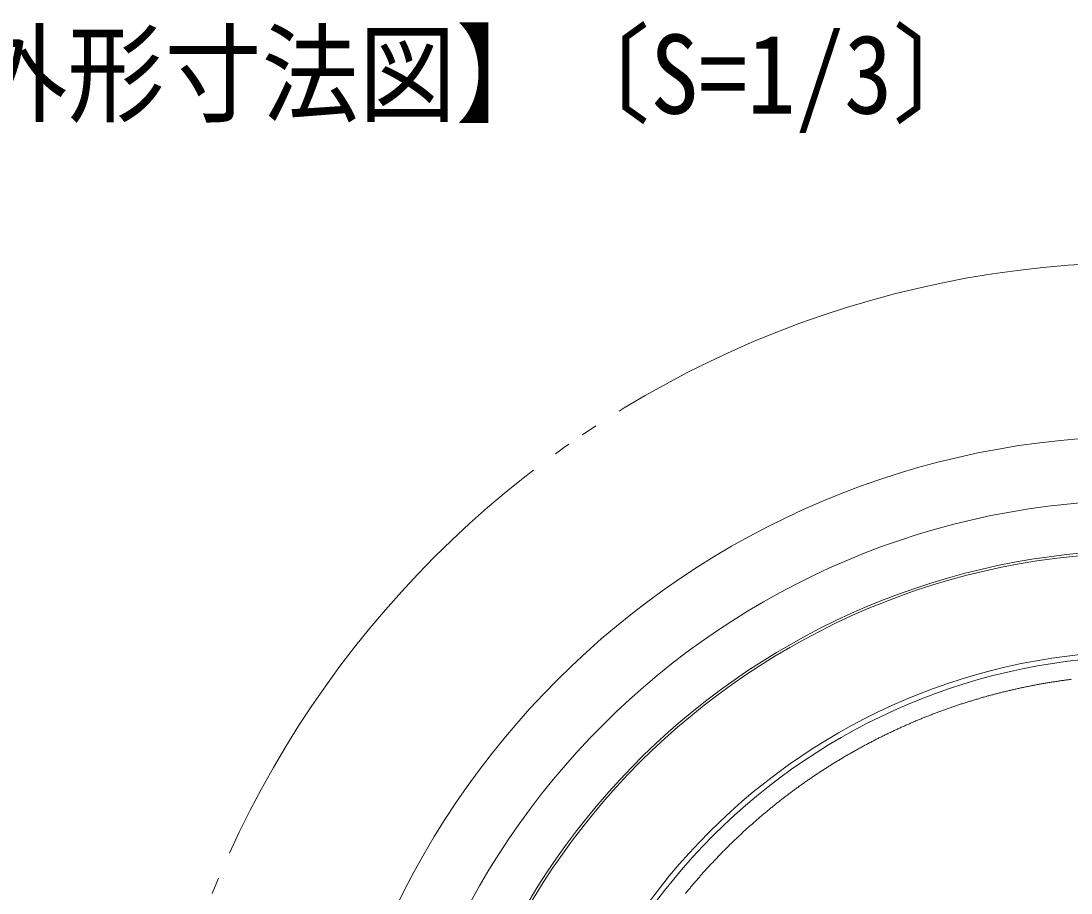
# Model space of a CAD drawing. Units: millimetres on the paper. Extents: x -305 to 305, y -152 to 152.
# Drawn here: x -193.41 to -155.12, y -46.06 to -14.28 of the extents above; entities that cross this region are included whole.
import ezdxf
from ezdxf.enums import TextEntityAlignment as Align

# ---------------------------------------------------------------- set-up
doc = ezdxf.new("R2010")
doc.units = ezdxf.units.MM
doc.linetypes.add('LONG_DOUBLE_CHAIN', pattern=[21.8, 18, -1, 0.6, -0.6, 0.6, -1])
doc.layers.add('0-1_S2', color=7, linetype='Continuous', lineweight=9)
doc.styles.add('ＭＳ ゴシック', font='')
doc.styles.get('ＭＳ ゴシック').set_extended_font_data('MS Gothic')

msp = doc.modelspace()

# ---------------------------------------------------------------- linework, layer by layer
at = {"layer": '0-1_S2'}
for points in [[(-155.823, -38.377), (-155.787, -38.371), (-155.751, -38.365), (-155.716, -38.36), (-155.68, -38.354), (-155.644, -38.349), (-155.608, -38.343), (-155.573, -38.338), (-155.537, -38.333), (-155.501, -38.327), (-155.465, -38.322), (-155.429, -38.317), (-155.394, -38.312), (-155.358, -38.307), (-155.322, -38.302), (-155.286, -38.297), (-155.25, -38.292), (-155.215, -38.288), (-155.179, -38.283), (-155.143, -38.278), (-155.107, -38.274)], [(-158.57, -39.002), (-158.536, -38.992), (-158.501, -38.981), (-158.466, -38.971), (-158.432, -38.961), (-158.397, -38.951), (-158.362, -38.941), (-158.327, -38.931), (-158.293, -38.921), (-158.258, -38.911), (-158.223, -38.902), (-158.188, -38.892), (-158.153, -38.882), (-158.118, -38.873), (-158.084, -38.863), (-158.049, -38.854), (-158.014, -38.844), (-157.979, -38.835), (-157.944, -38.826), (-157.909, -38.816), (-157.874, -38.807), (-157.839, -38.798), (-157.804, -38.789), (-157.769, -38.78), (-157.734, -38.771), (-157.699, -38.762), (-157.664, -38.753), (-157.629, -38.745), (-157.594, -38.736), (-157.559, -38.727), (-157.523, -38.719), (-157.488, -38.71), (-157.453, -38.702), (-157.418, -38.693), (-157.383, -38.685), (-157.348, -38.677), (-157.312, -38.668), (-157.277, -38.66), (-157.242, -38.652), (-157.207, -38.644)], [(-157.207, -38.644), (-157.172, -38.636), (-157.136, -38.628), (-157.101, -38.62), (-157.066, -38.612), (-157.03, -38.605), (-156.995, -38.597), (-156.96, -38.589), (-156.924, -38.582), (-156.889, -38.574), (-156.854, -38.567), (-156.818, -38.559), (-156.783, -38.552), (-156.747, -38.545), (-156.712, -38.538), (-156.677, -38.531), (-156.641, -38.523), (-156.606, -38.516), (-156.57, -38.509), (-156.535, -38.502), (-156.499, -38.496), (-156.464, -38.489), (-156.428, -38.482), (-156.393, -38.475), (-156.357, -38.469), (-156.321, -38.462), (-156.286, -38.456), (-156.25, -38.449), (-156.215, -38.443), (-156.179, -38.437), (-156.144, -38.43), (-156.108, -38.424), (-156.072, -38.418), (-156.037, -38.412), (-156.001, -38.406), (-155.965, -38.4), (-155.93, -38.394), (-155.894, -38.388), (-155.858, -38.382), (-155.823, -38.377)], [(-159.908, -39.448), (-159.874, -39.435), (-159.84, -39.423), (-159.806, -39.41), (-159.772, -39.398), (-159.738, -39.386), (-159.704, -39.373), (-159.67, -39.361), (-159.636, -39.349), (-159.602, -39.337), (-159.568, -39.325), (-159.534, -39.313), (-159.499, -39.301), (-159.465, -39.289), (-159.431, -39.278), (-159.397, -39.266), (-159.363, -39.254), (-159.328, -39.243), (-159.294, -39.231), (-159.26, -39.22), (-159.226, -39.208), (-159.191, -39.197), (-159.157, -39.185), (-159.123, -39.174), (-159.088, -39.163), (-159.054, -39.152), (-159.019, -39.141), (-158.985, -39.13), (-158.95, -39.119), (-158.916, -39.108), (-158.881, -39.097), (-158.847, -39.086), (-158.812, -39.076), (-158.778, -39.065), (-158.743, -39.054), (-158.709, -39.044), (-158.674, -39.033), (-158.64, -39.023), (-158.605, -39.012), (-158.57, -39.002)], [(-161.213, -39.979), (-161.18, -39.965), (-161.147, -39.95), (-161.114, -39.936), (-161.081, -39.921), (-161.048, -39.907), (-161.015, -39.892), (-160.982, -39.878), (-160.948, -39.863), (-160.915, -39.849), (-160.882, -39.835), (-160.849, -39.821), (-160.815, -39.807), (-160.782, -39.793), (-160.749, -39.779), (-160.715, -39.765), (-160.682, -39.751), (-160.649, -39.737), (-160.615, -39.723), (-160.582, -39.71), (-160.548, -39.696), (-160.515, -39.682), (-160.481, -39.669), (-160.448, -39.655), (-160.414, -39.642), (-160.38, -39.629), (-160.347, -39.615), (-160.313, -39.602), (-160.279, -39.589), (-160.246, -39.576), (-160.212, -39.563), (-160.178, -39.55), (-160.145, -39.537), (-160.111, -39.524), (-160.077, -39.511), (-160.043, -39.498), (-160.009, -39.485), (-159.976, -39.473), (-159.942, -39.46), (-159.908, -39.448)], [(-162.481, -40.595), (-162.449, -40.578), (-162.417, -40.562), (-162.385, -40.545), (-162.353, -40.528), (-162.321, -40.512), (-162.289, -40.495), (-162.257, -40.479), (-162.225, -40.462), (-162.192, -40.446), (-162.16, -40.429), (-162.128, -40.413), (-162.096, -40.397), (-162.063, -40.381), (-162.031, -40.365), (-161.998, -40.349), (-161.966, -40.333), (-161.934, -40.317), (-161.901, -40.301), (-161.869, -40.285), (-161.836, -40.269), (-161.804, -40.253), (-161.771, -40.238), (-161.738, -40.222), (-161.706, -40.207), (-161.673, -40.191), (-161.64, -40.176), (-161.608, -40.16), (-161.575, -40.145), (-161.542, -40.129), (-161.509, -40.114), (-161.477, -40.099), (-161.444, -40.084), (-161.411, -40.069), (-161.378, -40.054), (-161.345, -40.039), (-161.312, -40.024), (-161.279, -40.009), (-161.246, -39.994), (-161.213, -39.979)], [(-163.707, -41.292), (-163.676, -41.273), (-163.645, -41.254), (-163.614, -41.236), (-163.583, -41.217), (-163.552, -41.198), (-163.521, -41.18), (-163.49, -41.161), (-163.459, -41.143), (-163.428, -41.124), (-163.397, -41.106), (-163.366, -41.087), (-163.335, -41.069), (-163.304, -41.051), (-163.272, -41.033), (-163.241, -41.015), (-163.21, -40.997), (-163.178, -40.978), (-163.147, -40.961), (-163.116, -40.943), (-163.084, -40.925), (-163.053, -40.907), (-163.021, -40.889), (-162.99, -40.871), (-162.958, -40.854), (-162.927, -40.836), (-162.895, -40.819), (-162.863, -40.801), (-162.832, -40.784), (-162.8, -40.766), (-162.768, -40.749), (-162.736, -40.732), (-162.705, -40.714), (-162.673, -40.697), (-162.641, -40.68), (-162.609, -40.663), (-162.577, -40.646), (-162.545, -40.629), (-162.513, -40.612), (-162.481, -40.595)], [(-164.884, -42.068), (-164.855, -42.047), (-164.825, -42.026), (-164.795, -42.005), (-164.766, -41.985), (-164.736, -41.964), (-164.706, -41.943), (-164.677, -41.923), (-164.647, -41.902), (-164.617, -41.882), (-164.587, -41.861), (-164.557, -41.841), (-164.527, -41.821), (-164.497, -41.801), (-164.467, -41.78), (-164.437, -41.76), (-164.407, -41.74), (-164.377, -41.72), (-164.347, -41.7), (-164.317, -41.68), (-164.287, -41.66), (-164.257, -41.64), (-164.226, -41.621), (-164.196, -41.601), (-164.166, -41.581), (-164.135, -41.562), (-164.105, -41.542), (-164.074, -41.522), (-164.044, -41.503), (-164.014, -41.484), (-163.983, -41.464), (-163.952, -41.445), (-163.922, -41.426), (-163.891, -41.406), (-163.861, -41.387), (-163.83, -41.368), (-163.799, -41.349), (-163.768, -41.33), (-163.738, -41.311), (-163.707, -41.292)], [(-166.008, -42.918), (-165.98, -42.895), (-165.952, -42.873), (-165.924, -42.85), (-165.896, -42.827), (-165.867, -42.805), (-165.839, -42.782), (-165.811, -42.76), (-165.782, -42.738), (-165.754, -42.715), (-165.726, -42.693), (-165.697, -42.671), (-165.668, -42.649), (-165.64, -42.626), (-165.611, -42.604), (-165.583, -42.582), (-165.554, -42.56), (-165.525, -42.538), (-165.496, -42.516), (-165.468, -42.495), (-165.439, -42.473), (-165.41, -42.451), (-165.381, -42.429), (-165.352, -42.408), (-165.323, -42.386), (-165.294, -42.364), (-165.265, -42.343), (-165.236, -42.321), (-165.207, -42.3), (-165.178, -42.279), (-165.148, -42.257), (-165.119, -42.236), (-165.09, -42.215), (-165.061, -42.194), (-165.031, -42.172), (-165.002, -42.151), (-164.973, -42.13), (-164.943, -42.109), (-164.914, -42.088), (-164.884, -42.068)], [(-167.075, -43.84), (-167.049, -43.815), (-167.022, -43.791), (-166.995, -43.766), (-166.968, -43.742), (-166.942, -43.718), (-166.915, -43.693), (-166.888, -43.669), (-166.861, -43.645), (-166.834, -43.621), (-166.807, -43.597), (-166.78, -43.573), (-166.753, -43.549), (-166.726, -43.525), (-166.699, -43.501), (-166.672, -43.477), (-166.645, -43.453), (-166.618, -43.429), (-166.59, -43.406), (-166.563, -43.382), (-166.536, -43.358), (-166.508, -43.335), (-166.481, -43.311), (-166.453, -43.288), (-166.426, -43.264), (-166.398, -43.241), (-166.371, -43.218), (-166.343, -43.194), (-166.315, -43.171), (-166.288, -43.148), (-166.26, -43.125), (-166.232, -43.101), (-166.204, -43.078), (-166.176, -43.055), (-166.149, -43.032), (-166.121, -43.009), (-166.093, -42.986), (-166.065, -42.964), (-166.037, -42.941), (-166.008, -42.918)], [(-168.079, -44.829), (-168.054, -44.803), (-168.029, -44.777), (-168.004, -44.751), (-167.979, -44.725), (-167.954, -44.699), (-167.929, -44.673), (-167.904, -44.647), (-167.879, -44.621), (-167.853, -44.595), (-167.828, -44.569), (-167.803, -44.543), (-167.777, -44.518), (-167.752, -44.492), (-167.726, -44.466), (-167.701, -44.441), (-167.675, -44.415), (-167.65, -44.39), (-167.624, -44.364), (-167.598, -44.339), (-167.572, -44.314), (-167.547, -44.288), (-167.521, -44.263), (-167.495, -44.238), (-167.469, -44.213), (-167.443, -44.187), (-167.417, -44.162), (-167.391, -44.137), (-167.365, -44.112), (-167.339, -44.087), (-167.313, -44.062), (-167.286, -44.037), (-167.26, -44.013), (-167.234, -43.988), (-167.207, -43.963), (-167.181, -43.938), (-167.155, -43.914), (-167.128, -43.889), (-167.102, -43.864), (-167.075, -43.84)], [(-169.017, -45.882), (-168.994, -45.854), (-168.971, -45.826), (-168.947, -45.799), (-168.924, -45.771), (-168.901, -45.743), (-168.877, -45.716), (-168.854, -45.688), (-168.83, -45.661), (-168.807, -45.633), (-168.783, -45.606), (-168.76, -45.579), (-168.736, -45.551), (-168.712, -45.524), (-168.688, -45.497), (-168.665, -45.47), (-168.641, -45.443), (-168.617, -45.415), (-168.593, -45.388), (-168.569, -45.361), (-168.545, -45.334), (-168.521, -45.307), (-168.497, -45.28), (-168.472, -45.254), (-168.448, -45.227), (-168.424, -45.2), (-168.4, -45.173), (-168.375, -45.146), (-168.351, -45.12), (-168.326, -45.093), (-168.302, -45.067), (-168.277, -45.04), (-168.253, -45.014), (-168.228, -44.987), (-168.203, -44.961), (-168.179, -44.934), (-168.154, -44.908), (-168.129, -44.882), (-168.104, -44.855), (-168.079, -44.829)], [(-169.178, -46.077), (-169.155, -46.049), (-169.132, -46.021), (-169.109, -45.993), (-169.086, -45.965), (-169.063, -45.937), (-169.04, -45.91), (-169.017, -45.882)]]:
    msp.add_lwpolyline(points, dxfattribs=at)
at = {"layer": '0-1_S2', "linetype": 'LONG_DOUBLE_CHAIN'}
msp.add_circle((-152.402, -59.739), 36.667, dxfattribs=at)
at = {"layer": '0-1_S2'}
for radius in [30.333, 28, 26.079, 22.494, 22.301]:
    msp.add_circle((-152.402, -59.739), radius, dxfattribs=at)
msp.add_arc((-152.402, -59.739), 26.167, 184.3836, 175.6164, dxfattribs=at)

# ---------------------------------------------------------------- texts
at = {"layer": '0-1_S2', "style": 'ＭＳ ゴシック', "width": 0.9}
msp.add_text('【本体外形寸法図】〔S=1/3〕', height=2.886, dxfattribs=at).set_placement((-205.896, -18.52), align=Align.BOTTOM_LEFT)

doc.saveas('drawing.dxf')
